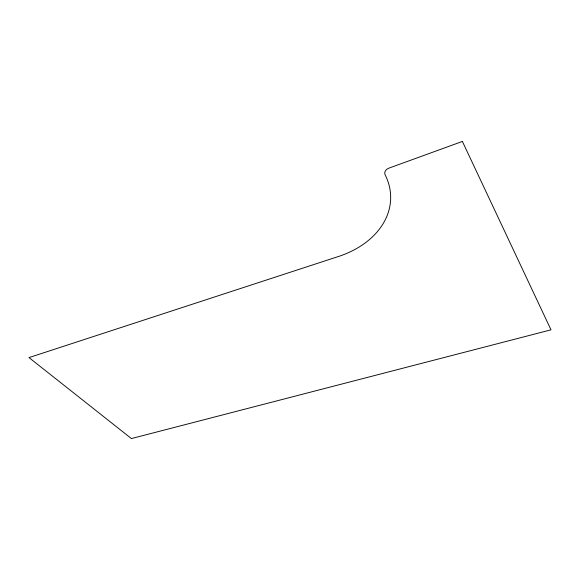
<?xml version="1.0" encoding="UTF-8"?>
<svg xmlns="http://www.w3.org/2000/svg" width="580" height="580" viewBox="0 0 580 580"><rect width="100%" height="100%" fill="white"/><g stroke="black" fill="none" stroke-linecap="round" stroke-linejoin="round"><path stroke-width="0.87" d="M462.383 141.433L388.984 168.113A6.938 5.118 -7.1 0 0 385.135 174.834A89.951 65.446 0.9 0 1 336.4 257.165L29 357.592L131.399 438.567L551 329.832L462.383 141.433"/></g></svg>
